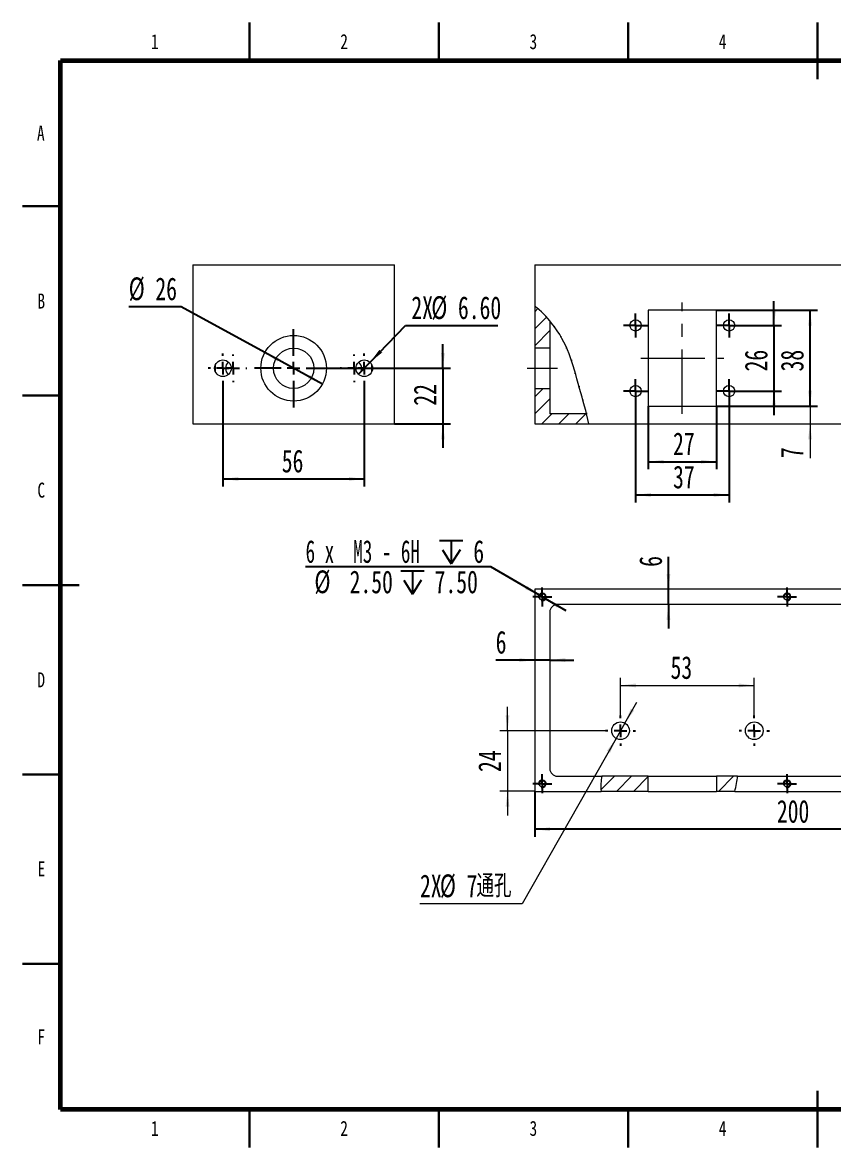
# Paper-space layout '棘轮整体箱' of a CAD drawing. Header units: millimetres. Extents: x 0 to 420, y 0 to 297.
# Drawn here: x 0 to 214.3, y 0 to 297 of the extents above; entities that cross this region are included whole.
import ezdxf

# ---------------------------------------------------------------- set-up
doc = ezdxf.new("R2010")
doc.units = ezdxf.units.MM
doc.linetypes.add('CENTERX2', pattern=[20.32, 12.7, -2.54, 2.54, -2.54])
doc.layers.add('10', color=7, linetype='Continuous')
doc.layers.add('细线层', color=4, linetype='Continuous', lineweight=15)
doc.styles.add('SLDTEXTSTYLE0', font='TXT', dxfattribs={"width": 0.7, "bigfont": 'bigfont'})
doc.styles.add('SLDTEXTSTYLE4', font='TXT', dxfattribs={"width": 0.7})
doc.styles.add('SLDTEXTSTYLE5', font='TXT', dxfattribs={"width": 0.75})
doc.styles.add('SLDTEXTSTYLE6', font='TXT', dxfattribs={"width": 0.616667})
doc.dimstyles.new('SLDDIMSTYLE18', dxfattribs={"dimtxt": 6, "dimasz": 4.08, "dimexe": 0, "dimexo": 0.0625, "dimgap": 1.5, "dimtad": 2, "dimlfac": 1.5, "dimrnd": 1e-09, "dimzin": 12, "dimdsep": 46, "dimtxsty": 'SLDTEXTSTYLE4', "dimsah": 1, "dimcen": 0.09, "dimadec": 0, "dimazin": 3, "dimtfac": 1, "dimtofl": 0, "dimtmove": 0, "dimatfit": 3, "dimfxl": 1, "dimfrac": 2, "dimtolj": 1, "dimtzin": 12, "dimarcsym": 0})
doc.dimstyles.new('SLDDIMSTYLE19', dxfattribs={"dimtxt": 6, "dimasz": 4.08, "dimexe": 0, "dimexo": 0.0625, "dimgap": 1.5, "dimtad": 2, "dimlfac": 1.5, "dimrnd": 1e-09, "dimzin": 12, "dimdsep": 46, "dimtxsty": 'SLDTEXTSTYLE4', "dimsah": 1, "dimcen": 0.09, "dimadec": 0, "dimazin": 3, "dimtfac": 1, "dimtmove": 0, "dimatfit": 0, "dimfxl": 1, "dimfrac": 2, "dimtolj": 1, "dimtzin": 12, "dimarcsym": 0})
doc.dimstyles.new('SLDDIMSTYLE20', dxfattribs={"dimtxt": 6, "dimasz": 4.08, "dimexe": 0, "dimexo": 0.0625, "dimgap": 1.5, "dimtad": 0, "dimtih": 1, "dimtoh": 1, "dimdec": 6, "dimlfac": 1.5, "dimrnd": 1e-09, "dimzin": 12, "dimdsep": 46, "dimtxsty": 'SLDTEXTSTYLE4', "dimsah": 1, "dimcen": 0, "dimadec": 0, "dimazin": 3, "dimtfac": 1, "dimtmove": 0, "dimatfit": 3, "dimfxl": 1, "dimfrac": 2, "dimtolj": 1, "dimtzin": 12, "dimarcsym": 0})
doc.dimstyles.new('SLDDIMSTYLE22', dxfattribs={"dimtxt": 6, "dimasz": 4.08, "dimexe": 0, "dimexo": 0.0625, "dimgap": 1.5, "dimtad": 2, "dimlfac": 1.5, "dimrnd": 1e-09, "dimzin": 12, "dimdsep": 46, "dimtxsty": 'SLDTEXTSTYLE4', "dimsah": 1, "dimcen": 0, "dimadec": 0, "dimazin": 3, "dimtfac": 1, "dimtmove": 0, "dimatfit": 3, "dimfxl": 1, "dimfrac": 2, "dimtolj": 1, "dimtzin": 12, "dimarcsym": 0})
doc.dimstyles.new('SLDDIMSTYLE23', dxfattribs={"dimtxt": 6, "dimasz": 4.08, "dimexe": 0, "dimexo": 0.0625, "dimgap": 1.5, "dimtad": 2, "dimlfac": 1.5, "dimrnd": 1e-09, "dimzin": 12, "dimdsep": 46, "dimtxsty": 'SLDTEXTSTYLE4', "dimsah": 1, "dimcen": 0, "dimadec": 0, "dimazin": 3, "dimtfac": 1, "dimtmove": 0, "dimatfit": 3, "dimfxl": 1, "dimfrac": 2, "dimtolj": 1, "dimtzin": 12, "dimarcsym": 0})
doc.dimstyles.new('SLDDIMSTYLE24', dxfattribs={"dimtxt": 6, "dimasz": 4.08, "dimexe": 0, "dimexo": 0.0625, "dimgap": 1.5, "dimtad": 2, "dimlfac": 1.5, "dimrnd": 1e-09, "dimzin": 4, "dimdsep": 46, "dimtxsty": 'SLDTEXTSTYLE4', "dimblk1": 'NONE', "dimsah": 1, "dimcen": 0, "dimadec": 0, "dimazin": 1, "dimtfac": 1, "dimtmove": 0, "dimatfit": 3, "dimldrblk": 'NONE', "dimfxl": 1, "dimfrac": 2, "dimtolj": 1, "dimtzin": 12, "dimarcsym": 0})

# ---------------------------------------------------------------- blocks, each defined once
blk = doc.blocks.new('_D_52')
at = {"layer": '10'}
for p, q in [((165.32, 195.71), (165.32, 179.04)), ((183.32, 195.71), (183.32, 179.04)), ((165.32, 181.04), (183.32, 181.04))]:
    blk.add_line(p, q, dxfattribs=at)
for points in [[(165.32, 181.04), (169.4, 180.54), (169.4, 181.55)], [(183.32, 181.04), (179.24, 181.55), (179.24, 180.54)]]:
    blk.add_solid(points, dxfattribs=at)
at = {"layer": '10', "insert": (171.86, 188.78), "char_height": 6, "attachment_point": 1, "style": 'SLDTEXTSTYLE4'}
blk.add_mtext('27', dxfattribs=at)
blk = doc.blocks.new('_D_53')
at = {"layer": '10'}
for p, q in [((183.32, 221.04), (210.05, 221.04)), ((208.05, 195.71), (208.05, 221.04)), ((183.32, 195.71), (210.05, 195.71))]:
    blk.add_line(p, q, dxfattribs=at)
for points in [[(208.05, 221.04), (207.55, 216.96), (208.56, 216.96)], [(208.05, 195.71), (208.56, 199.79), (207.55, 199.79)]]:
    blk.add_solid(points, dxfattribs=at)
at = {"layer": '10', "insert": (200.32, 204.88), "char_height": 6, "attachment_point": 1, "rotation": 90, "style": 'SLDTEXTSTYLE4'}
blk.add_mtext('38', dxfattribs=at)
blk = doc.blocks.new('_D_54')
at = {"layer": '10'}
for p, q in [((161.98, 196.54), (161.98, 170.28)), ((186.65, 196.54), (186.65, 170.28)), ((161.98, 172.28), (186.65, 172.28))]:
    blk.add_line(p, q, dxfattribs=at)
for points in [[(161.98, 172.28), (166.06, 171.78), (166.06, 172.79)], [(186.65, 172.28), (182.57, 172.79), (182.57, 171.78)]]:
    blk.add_solid(points, dxfattribs=at)
at = {"layer": '10', "insert": (171.86, 180.02), "char_height": 6, "attachment_point": 1, "style": 'SLDTEXTSTYLE4'}
blk.add_mtext('37', dxfattribs=at)
blk = doc.blocks.new('_D_55')
at = {"layer": '10'}
for p, q in [((198.53, 217.04), (198.53, 223.39)), ((189.82, 217.04), (200.53, 217.04)), ((198.53, 217.04), (198.53, 199.71)), ((189.82, 199.71), (200.53, 199.71)), ((198.53, 199.71), (198.53, 193.36))]:
    blk.add_line(p, q, dxfattribs=at)
for points in [[(198.53, 217.04), (199.04, 221.12), (198.03, 221.12)], [(198.53, 199.71), (198.03, 195.63), (199.04, 195.63)]]:
    blk.add_solid(points, dxfattribs=at)
at = {"layer": '10', "insert": (190.8, 204.88), "char_height": 6, "attachment_point": 1, "rotation": 90, "style": 'SLDTEXTSTYLE4'}
blk.add_mtext('26', dxfattribs=at)
blk = doc.blocks.new('_D_58')
at = {"layer": '细线层'}
for p, q in [((208.05, 195.71), (208.05, 202.06)), ((183.32, 195.71), (210.05, 195.71)), ((208.05, 195.71), (208.05, 191.04)), ((208.05, 191.04), (208.05, 181.99))]:
    blk.add_line(p, q, dxfattribs=at)
for points in [[(208.05, 195.71), (208.56, 199.79), (207.55, 199.79)], [(208.05, 191.04), (207.55, 186.96), (208.56, 186.96)]]:
    blk.add_solid(points, dxfattribs=at)
at = {"layer": '细线层', "insert": (200.32, 181.99), "char_height": 6, "attachment_point": 1, "rotation": 90, "style": 'SLDTEXTSTYLE4'}
blk.add_mtext('7', dxfattribs=at)
blk = doc.blocks.new('SW_CENTERMARKSYMBOL_17')
at = {"layer": '10', "color": 0}
for p, q in [((0, 1.67), (0, 3.17)), ((-1.67, 0), (-3.17, 0)), ((0, 0), (-1.67, 0)), ((0, 0), (0, 1.67)), ((0, 0), (0, -1.67)), ((0, 0), (1.67, 0)), ((1.67, 0), (3.17, 0)), ((0, -1.67), (0, -3.17))]:
    blk.add_line(p, q, dxfattribs=at)
blk = doc.blocks.new('SW_CENTERMARKSYMBOL_18')
at = {"layer": '10', "color": 0}
for p, q in [((0, 1.67), (0, 3.17)), ((-1.67, 0), (-3.17, 0)), ((0, 0), (-1.67, 0)), ((0, 0), (0, 1.67)), ((0, 0), (0, -1.67)), ((0, 0), (1.67, 0)), ((1.67, 0), (3.17, 0)), ((0, -1.67), (0, -3.17))]:
    blk.add_line(p, q, dxfattribs=at)
blk = doc.blocks.new('SW_CENTERMARKSYMBOL_19')
at = {"layer": '10', "color": 0}
for p, q in [((0, 1.67), (0, 3.17)), ((-1.67, 0), (-3.17, 0)), ((0, 0), (-1.67, 0)), ((0, 0), (0, 1.67)), ((0, 0), (0, -1.67)), ((0, 0), (1.67, 0)), ((1.67, 0), (3.17, 0)), ((0, -1.67), (0, -3.17))]:
    blk.add_line(p, q, dxfattribs=at)
blk = doc.blocks.new('SW_CENTERMARKSYMBOL_20')
at = {"layer": '10', "color": 0}
for p, q in [((0, 1.67), (0, 3.17)), ((-1.67, 0), (-3.17, 0)), ((0, 0), (-1.67, 0)), ((0, 0), (0, 1.67)), ((0, 0), (0, -1.67)), ((0, 0), (1.67, 0)), ((1.67, 0), (3.17, 0)), ((0, -1.67), (0, -3.17))]:
    blk.add_line(p, q, dxfattribs=at)
blk = doc.blocks.new('_D_59')
at = {"layer": '10'}
for p, q in [((135.32, 128.68), (125.01, 128.68)), ((139.32, 128.68), (135.32, 128.68)), ((139.32, 128.68), (145.67, 128.68))]:
    blk.add_line(p, q, dxfattribs=at)
for points in [[(135.32, 128.68), (131.24, 129.19), (131.24, 128.17)], [(139.32, 128.68), (143.4, 128.17), (143.4, 129.19)]]:
    blk.add_solid(points, dxfattribs=at)
at = {"layer": '10', "insert": (125.01, 136.41), "char_height": 6, "attachment_point": 1, "style": 'SLDTEXTSTYLE4'}
blk.add_mtext('6', dxfattribs=at)
blk = doc.blocks.new('_D_60')
at = {"layer": '10'}
for p, q in [((170.65, 147.36), (170.65, 155.93)), ((170.65, 143.36), (170.65, 147.36)), ((170.65, 143.36), (170.65, 137.01))]:
    blk.add_line(p, q, dxfattribs=at)
for points in [[(170.65, 147.36), (171.16, 151.44), (170.14, 151.44)], [(170.65, 143.36), (170.14, 139.28), (171.16, 139.28)]]:
    blk.add_solid(points, dxfattribs=at)
at = {"layer": '10', "insert": (162.92, 153.3), "char_height": 6, "attachment_point": 1, "rotation": 90, "style": 'SLDTEXTSTYLE4'}
blk.add_mtext('6', dxfattribs=at)
blk = doc.blocks.new('_D_61')
at = {"layer": '10'}
for p, q in [((135.32, 94.03), (135.32, 82.03)), ((268.65, 94.03), (268.65, 82.03)), ((268.65, 84.03), (135.32, 84.03))]:
    blk.add_line(p, q, dxfattribs=at)
for points in [[(135.32, 84.03), (139.4, 83.52), (139.4, 84.53)], [(268.65, 84.03), (264.57, 84.53), (264.57, 83.52)]]:
    blk.add_solid(points, dxfattribs=at)
at = {"layer": '10', "insert": (199.29, 91.76), "char_height": 6, "attachment_point": 1, "style": 'SLDTEXTSTYLE4'}
blk.add_mtext('200', dxfattribs=at)
blk = doc.blocks.new('SW_SYMBOL_HOLE_DEPTH')
at = {"layer": '10', "color": 0}
for p, q in [((0, 875), (800, 875)), ((400, 875), (400, 75)), ((100, 555), (400, 75)), ((700, 555), (400, 75))]:
    blk.add_line(p, q, dxfattribs=at)
blk = doc.blocks.new('_D_63')
at = {"layer": '10'}
for p, q in [((123.69, 153.32), (74.79, 153.32)), ((136.6, 145.78), (123.69, 153.32)), ((138.04, 144.94), (136.6, 145.78)), ((138.04, 144.94), (143.52, 141.73))]:
    blk.add_line(p, q, dxfattribs=at)
for points in [[(136.6, 145.78), (133.33, 148.28), (132.82, 147.4)], [(138.04, 144.94), (141.3, 142.44), (141.81, 143.32)]]:
    blk.add_solid(points, dxfattribs=at)
at = {"layer": '10', "xscale": 0.007734406438631791, "yscale": 0.007734406438631791, "zscale": 0.007734406438631791}
for p in [(110.17, 153.51), (99.95, 145.48)]:
    blk.add_blockref('SW_SYMBOL_HOLE_DEPTH', p, dxfattribs=at)
at = {"layer": '10', "char_height": 6, "attachment_point": 1}
for s, insert, style in [('6 x  M3 - 6H', (74.79, 160.35), 'SLDTEXTSTYLE6'), ('6', (119.1, 160.35), 'SLDTEXTSTYLE4'), ('%%c', (77.12, 152.35), 'SLDTEXTSTYLE4'), ('2.50', (86.42, 152.32), 'SLDTEXTSTYLE4'), ('7.50', (108.88, 152.32), 'SLDTEXTSTYLE4')]:
    blk.add_mtext(s, dxfattribs=dict(at, insert=insert, style=style))
blk = doc.blocks.new('_D_65')
at = {"layer": '细线层'}
for p, q in [((157.98, 114.03), (157.98, 123.98)), ((157.98, 121.98), (193.32, 121.98)), ((193.32, 114.03), (193.32, 123.98))]:
    blk.add_line(p, q, dxfattribs=at)
for points in [[(157.98, 121.98), (162.06, 121.48), (162.06, 122.49)], [(193.32, 121.98), (189.24, 122.49), (189.24, 121.48)]]:
    blk.add_solid(points, dxfattribs=at)
at = {"layer": '细线层', "insert": (171.2, 129.72), "char_height": 6, "attachment_point": 1, "style": 'SLDTEXTSTYLE4'}
blk.add_mtext('53', dxfattribs=at)
blk = doc.blocks.new('_D_66')
at = {"layer": '细线层'}
for p, q in [((128.14, 110.03), (128.14, 116.38)), ((153.98, 110.03), (126.14, 110.03)), ((128.14, 110.03), (128.14, 94.03)), ((135.32, 94.03), (126.14, 94.03)), ((128.14, 94.03), (128.14, 87.68))]:
    blk.add_line(p, q, dxfattribs=at)
for points in [[(128.14, 110.03), (128.64, 114.11), (127.63, 114.11)], [(128.14, 94.03), (127.63, 89.95), (128.64, 89.95)]]:
    blk.add_solid(points, dxfattribs=at)
at = {"layer": '细线层', "insert": (120.4, 99.13), "char_height": 6, "attachment_point": 1, "rotation": 90, "style": 'SLDTEXTSTYLE4'}
blk.add_mtext('24', dxfattribs=at)
blk = doc.blocks.new('_D_67')
at = {"layer": '细线层'}
for p, q in [((159.14, 112.06), (162.27, 117.58)), ((159.14, 112.06), (156.83, 108)), ((156.83, 108), (132.02, 64.33)), ((132.02, 64.33), (105.01, 64.33))]:
    blk.add_line(p, q, dxfattribs=at)
for points in [[(159.14, 112.06), (161.59, 115.35), (160.71, 115.85)], [(156.83, 108), (154.37, 104.7), (155.26, 104.2)]]:
    blk.add_solid(points, dxfattribs=at)
at = {"layer": '细线层', "char_height": 6, "attachment_point": 1}
for s, insert, style in [('2X', (105.01, 72.06), 'SLDTEXTSTYLE4'), ('%%c', (110.26, 72.09), 'SLDTEXTSTYLE4'), ('7', (117.32, 72.06), 'SLDTEXTSTYLE4'), ('通孔', (119.94, 72.06), 'SLDTEXTSTYLE0')]:
    blk.add_mtext(s, dxfattribs=dict(at, insert=insert, style=style))
blk = doc.blocks.new('SW_CENTERMARKSYMBOL_21')
at = {"layer": '10', "color": 0}
for p, q in [((0, 3.33), (0, 4)), ((-3.33, 0), (-4, 0)), ((0, 0), (-1.67, 0)), ((0, 0), (0, 1.67)), ((0, 0), (0, -1.67)), ((0, 0), (1.67, 0)), ((3.33, 0), (4, 0)), ((0, -3.33), (0, -4))]:
    blk.add_line(p, q, dxfattribs=at)
blk = doc.blocks.new('SW_CENTERMARKSYMBOL_22')
at = {"layer": '10', "color": 0}
for p, q in [((0, 3.33), (0, 4)), ((-3.33, 0), (-4, 0)), ((0, 0), (-1.67, 0)), ((0, 0), (0, 1.67)), ((0, 0), (0, -1.67)), ((0, 0), (1.67, 0)), ((3.33, 0), (4, 0)), ((0, -3.33), (0, -4))]:
    blk.add_line(p, q, dxfattribs=at)
blk = doc.blocks.new('SW_CENTERMARKSYMBOL_23')
at = {"layer": '10', "color": 0}
for p, q in [((-1.67, 0), (-2.5, 0)), ((0, 0), (-1.67, 0)), ((0, 1.67), (0, 2.5)), ((0, 0), (0, 1.67)), ((0, 0), (0, -1.67)), ((0, 0), (1.67, 0)), ((1.67, 0), (2.5, 0)), ((0, -1.67), (0, -2.5))]:
    blk.add_line(p, q, dxfattribs=at)
blk = doc.blocks.new('SW_CENTERMARKSYMBOL_24')
at = {"layer": '10', "color": 0}
for p, q in [((-1.67, 0), (-2.5, 0)), ((0, 0), (-1.67, 0)), ((0, 1.67), (0, 2.5)), ((0, 0), (0, 1.67)), ((0, 0), (0, -1.67)), ((0, 0), (1.67, 0)), ((1.67, 0), (2.5, 0)), ((0, -1.67), (0, -2.5))]:
    blk.add_line(p, q, dxfattribs=at)
blk = doc.blocks.new('SW_CENTERMARKSYMBOL_27')
at = {"layer": '10', "color": 0}
for p, q in [((-1.67, 0), (-2.5, 0)), ((0, 0), (-1.67, 0)), ((0, 1.67), (0, 2.5)), ((0, 0), (0, 1.67)), ((0, 0), (0, -1.67)), ((0, 0), (1.67, 0)), ((1.67, 0), (2.5, 0)), ((0, -1.67), (0, -2.5))]:
    blk.add_line(p, q, dxfattribs=at)
blk = doc.blocks.new('SW_CENTERMARKSYMBOL_28')
at = {"layer": '10', "color": 0}
for p, q in [((-1.67, 0), (-2.5, 0)), ((0, 0), (-1.67, 0)), ((0, 1.67), (0, 2.5)), ((0, 0), (0, 1.67)), ((0, 0), (0, -1.67)), ((0, 0), (1.67, 0)), ((1.67, 0), (2.5, 0)), ((0, -1.67), (0, -2.5))]:
    blk.add_line(p, q, dxfattribs=at)
blk = doc.blocks.new('_D_74')
at = {"layer": '10'}
for p, q in [((41.96, 221.95), (28.06, 221.95)), ((64.03, 209.87), (41.96, 221.95)), ((79.24, 201.55), (64.03, 209.87))]:
    blk.add_line(p, q, dxfattribs=at)
for points in [[(64.03, 209.87), (67.37, 207.47), (67.85, 208.36)], [(79.24, 201.55), (75.9, 203.95), (75.41, 203.06)]]:
    blk.add_solid(points, dxfattribs=at)
at = {"layer": '10', "char_height": 6, "attachment_point": 1, "style": 'SLDTEXTSTYLE4'}
for s, insert in [('%%c', (28.06, 229.71)), ('26', (35.11, 229.69))]:
    blk.add_mtext(s, dxfattribs=dict(at, insert=insert))
blk = doc.blocks.new('_D_75')
at = {"layer": '10'}
for p, q in [((91.83, 207.3), (101.14, 216.97)), ((101.14, 216.97), (125.55, 216.97)), ((88.77, 204.13), (91.83, 207.3))]:
    blk.add_line(p, q, dxfattribs=at)
blk.add_solid([(91.83, 207.3), (95.02, 209.88), (94.29, 210.59)], dxfattribs=at)
at = {"layer": '10', "char_height": 6, "attachment_point": 1, "style": 'SLDTEXTSTYLE4'}
for s, insert in [('2X', (102.73, 224.71)), ('%%c', (107.99, 224.73)), ('6.60', (115.04, 224.71))]:
    blk.add_mtext(s, dxfattribs=dict(at, insert=insert))
blk = doc.blocks.new('_NONE')
blk = doc.blocks.new('_D_76')
at = {"layer": '10'}
for p, q in [((52.97, 201.84), (52.97, 174.5)), ((90.3, 201.84), (90.3, 174.5)), ((52.97, 176.5), (90.3, 176.5))]:
    blk.add_line(p, q, dxfattribs=at)
for points in [[(52.97, 176.5), (57.05, 175.99), (57.05, 177.01)], [(90.3, 176.5), (86.22, 177.01), (86.22, 175.99)]]:
    blk.add_solid(points, dxfattribs=at)
at = {"layer": '10', "insert": (68.5, 184.23), "char_height": 6, "attachment_point": 1, "style": 'SLDTEXTSTYLE4'}
blk.add_mtext('56', dxfattribs=at)
blk = doc.blocks.new('_D_77')
at = {"layer": '10'}
for p, q in [((111.07, 205.71), (111.07, 212.06)), ((81.97, 205.71), (113.07, 205.71)), ((111.07, 205.71), (111.07, 191.04)), ((98.3, 191.04), (113.07, 191.04)), ((111.07, 191.04), (111.07, 184.69))]:
    blk.add_line(p, q, dxfattribs=at)
for points in [[(111.07, 205.71), (111.58, 209.79), (110.57, 209.79)], [(111.07, 191.04), (110.57, 186.96), (111.58, 186.96)]]:
    blk.add_solid(points, dxfattribs=at)
at = {"layer": '10', "insert": (103.34, 195.83), "char_height": 6, "attachment_point": 1, "rotation": 90, "style": 'SLDTEXTSTYLE4'}
blk.add_mtext('22', dxfattribs=at)
blk = doc.blocks.new('SW_CENTERMARKSYMBOL_32')
at = {"layer": '10', "color": 0}
for p, q in [((0, 3.33), (0, 3.87)), ((-3.33, 0), (-3.87, 0)), ((0, 0), (-1.67, 0)), ((0, 0), (0, 1.67)), ((0, 0), (0, -1.67)), ((0, 0), (1.67, 0)), ((3.33, 0), (3.87, 0)), ((0, -3.33), (0, -3.87))]:
    blk.add_line(p, q, dxfattribs=at)
blk = doc.blocks.new('SW_CENTERMARKSYMBOL_33')
at = {"layer": '10', "color": 0}
for p, q in [((0, 3.33), (0, 10.33)), ((-3.33, 0), (-10.33, 0)), ((0, 0), (-1.67, 0)), ((0, 0), (0, 1.67)), ((0, 0), (0, -1.67)), ((0, 0), (1.67, 0)), ((3.33, 0), (10.33, 0)), ((0, -3.33), (0, -10.33))]:
    blk.add_line(p, q, dxfattribs=at)
blk = doc.blocks.new('SW_CENTERMARKSYMBOL_34')
at = {"layer": '10', "color": 0}
for p, q in [((0, 3.33), (0, 3.87)), ((-3.33, 0), (-3.87, 0)), ((0, 0), (-1.67, 0)), ((0, 0), (0, 1.67)), ((0, 0), (0, -1.67)), ((0, 0), (1.67, 0)), ((3.33, 0), (3.87, 0)), ((0, -3.33), (0, -3.87))]:
    blk.add_line(p, q, dxfattribs=at)
blk = doc.blocks.new('SW_CENTERMARKSYMBOL_35')
at = {"layer": '10', "color": 0}
for p, q in [((0, 3.33), (0, 3.67)), ((-3.33, 0), (-3.67, 0)), ((0, 0), (-1.67, 0)), ((0, 0), (0, 1.67)), ((0, 0), (0, -1.67)), ((0, 0), (1.67, 0)), ((3.33, 0), (3.67, 0)), ((0, -3.33), (0, -3.67))]:
    blk.add_line(p, q, dxfattribs=at)
blk = doc.blocks.new('SW_CENTERMARKSYMBOL_36')
at = {"layer": '10', "color": 0}
for p, q in [((0, 3.33), (0, 3.67)), ((-3.33, 0), (-3.67, 0)), ((0, 0), (-1.67, 0)), ((0, 0), (0, 1.67)), ((0, 0), (0, -1.67)), ((0, 0), (1.67, 0)), ((3.33, 0), (3.67, 0)), ((0, -3.33), (0, -3.67))]:
    blk.add_line(p, q, dxfattribs=at)

psp = doc.layouts.new('棘轮整体箱')

# ---------------------------------------------------------------- hatches: boundary and pattern name
at = {"linetype": 'Continuous', "lineweight": 0}
h = psp.add_hatch(dxfattribs=at)
h.set_pattern_fill('ANSI31', angle=3e-322, style=0)
edge = h.paths.add_edge_path(flags=0)
edge.add_spline(control_points=[(149.65688029, 191.04374974), (148.99148476, 194.09564904), (145.66054809, 205.2972391), (143.86811687, 213.54905545), (136.91464078, 220.91604765), (135.3158719, 222.21255727)], knot_values=[0.1003664193, 0.1003664193, 0.1003664193, 0.1003664193, 0.1750725995, 0.3515813715, 0.4031008613, 0.4031008613, 0.4031008613, 0.4031008613], weights=[1, 1, 1, 1, 1, 1], degree=3, periodic=0)
edge.add_spline(control_points=[(135.3158719, 222.21255727), (136.730577, 221.06531279), (138.12356365, 219.62996486), (139.3158719, 218.20217345)], knot_values=[0.5968991387, 0.5968991387, 0.5968991387, 0.5968991387, 0.6424872694, 0.6424872694, 0.6424872694, 0.6424872694], weights=[1, 1, 1, 1], degree=3, periodic=0)
edge.add_spline(control_points=[(139.3158719, 218.20217346), (139.3158719, 218.20217346), (139.33778288, 218.17599337), (139.37697419, 218.12879881), (139.41594264, 218.08187262), (139.47246576, 218.01354988), (139.5387486, 217.93252797), (139.6362336, 217.8133656), (139.75702151, 217.6639564), (139.88460882, 217.50274641), (140.08141098, 217.25408159), (140.30021765, 216.96985117), (140.51669257, 216.67752173), (140.78468773, 216.31561894), (141.05646062, 215.93167128), (141.3158719, 215.54547481)], knot_values=[0, 0, 0, 0, 0.0007496894, 0.0007496894, 0.0007496894, 0.0014919186, 0.0014919186, 0.0014919186, 0.0025878645, 0.0025878645, 0.0025878645, 0.0042838381, 0.0042838381, 0.0042838381, 0.006380925, 0.006380925, 0.006380925, 0.006380925], weights=[1, 1, 1, 1, 1, 1, 1, 1, 1, 1, 1, 1, 1, 1, 1, 1], degree=3, periodic=0)
edge.add_spline(control_points=[(141.31587189, 215.54547482), (144.4579044, 210.86779908), (145.82197142, 204.89687479), (148.43918927, 195.96626317), (149.01884605, 193.7104164)], knot_values=[0.671186478, 0.671186478, 0.671186478, 0.671186478, 0.8249274005, 0.8783057986, 0.8783057986, 0.8783057986, 0.8783057986], weights=[1, 1, 1, 1, 1], degree=3, periodic=0)
edge.add_spline(control_points=[(149.01884605, 193.7104164), (149.25045273, 192.80907409), (149.46691728, 191.91503299), (149.65688029, 191.04374974)], knot_values=[0.8783057986, 0.8783057986, 0.8783057986, 0.8783057986, 0.8996335807, 0.8996335807, 0.8996335807, 0.8996335807], weights=[1, 1, 1, 1], degree=3, periodic=0)
h = psp.add_hatch(dxfattribs=at)
h.set_pattern_fill('ANSI31', angle=3e-322, style=0)
edge = h.paths.add_edge_path(flags=0)
edge.add_line((135.3158719, 222.21255727), (135.3158719, 211.04374973))
edge.add_line((135.3158719, 211.04374973), (139.3158719, 211.04374973))
edge.add_line((139.3158719, 211.04374973), (139.3158719, 218.20217345))
edge.add_spline(control_points=[(139.3158719, 218.20217345), (138.12356365, 219.62996486), (136.730577, 221.06531279), (135.3158719, 222.21255727)], knot_values=[0.3575127306, 0.3575127306, 0.3575127306, 0.3575127306, 0.4031008613, 0.4031008613, 0.4031008613, 0.4031008613], weights=[1, 1, 1, 1], degree=3, periodic=0)
h = psp.add_hatch(dxfattribs=at)
h.set_pattern_fill('ANSI31', angle=3e-322, style=0)
edge = h.paths.add_edge_path(flags=0)
edge.add_line((149.01884605, 193.7104164), (139.3158719, 193.7104164))
edge.add_line((139.3158719, 193.7104164), (139.3158719, 200.37708306))
edge.add_line((139.3158719, 200.37708306), (135.3158719, 200.37708306))
edge.add_line((135.3158719, 200.37708306), (135.3158719, 191.04374973))
edge.add_line((135.3158719, 191.04374973), (149.65688029, 191.04374974))
edge.add_spline(control_points=[(149.65688029, 191.04374974), (149.46691728, 191.91503299), (149.25045273, 192.80907409), (149.01884605, 193.7104164)], knot_values=[0.1003664193, 0.1003664193, 0.1003664193, 0.1003664193, 0.1216942014, 0.1216942014, 0.1216942014, 0.1216942014], weights=[1, 1, 1, 1], degree=3, periodic=0)
h = psp.add_hatch(dxfattribs=at)
h.set_pattern_fill('ANSI31', angle=3e-322, style=0)
edge = h.paths.add_edge_path(flags=0)
edge.add_line((165.3158719, 94.02631508), (165.3158719, 98.02631508))
edge.add_line((165.3158719, 98.02631508), (153.02003916, 98.02631509))
edge.add_spline(control_points=[(153.02003916, 98.02631509), (152.78210034, 96.83641607), (152.73080452, 95.46036844), (152.86018733, 94.02631508)], knot_values=[0.8838425343, 0.8838425343, 0.8838425343, 0.8838425343, 0.9248553385, 0.9248553385, 0.9248553385, 0.9248553385], weights=[1, 1, 1, 1], degree=3, periodic=0)
edge.add_line((152.86018733, 94.02631508), (165.3158719, 94.02631508))
h = psp.add_hatch(dxfattribs=at)
h.set_pattern_fill('ANSI31', angle=3e-322, style=0)
edge = h.paths.add_edge_path(flags=0)
edge.add_spline(control_points=[(188.14951046, 94.02631509), (188.58022396, 95.41854102), (188.84428885, 96.79194137), (188.92088148, 98.02631508)], knot_values=[0.3787209898, 0.3787209898, 0.3787209898, 0.3787209898, 0.41728985, 0.41728985, 0.41728985, 0.41728985], weights=[1, 1, 1, 1], degree=3, periodic=0)
edge.add_line((188.92088148, 98.02631508), (183.3158719, 98.02631508))
edge.add_line((183.3158719, 98.02631508), (183.3158719, 94.02631508))
edge.add_line((183.3158719, 94.02631508), (188.14951046, 94.02631509))

# ---------------------------------------------------------------- linework, layer by layer
at = {"color": 7, "linetype": 'Continuous', "lineweight": 30}
for p, q in [((60, 287), (60, 297)), ((110, 287), (110, 297)), ((160, 287), (160, 297)), ((210, 297), (210, 282)), ((210, 287), (210, 297)), ((10, 248.5), (0, 248.5)), ((10, 198.5), (0, 198.5)), ((0, 148.5), (15, 148.5)), ((10, 148.5), (0, 148.5)), ((10, 98.5), (0, 98.5)), ((10, 48.5), (0, 48.5)), ((210, 0), (210, 15)), ((60, 10), (60, 0)), ((110, 10), (110, 0)), ((160, 10), (160, 0)), ((210, 10), (210, 0))]:
    psp.add_line(p, q, dxfattribs=at)
at = {"color": 7, "linetype": 'Continuous', "lineweight": 60}
for p, q in [((10, 10), (10, 287)), ((10, 287), (410, 287)), ((410, 10), (10, 10))]:
    psp.add_line(p, q, dxfattribs=at)
at = {"color": 7, "linetype": 'Continuous', "lineweight": 15}
for p, q in [((44.96580993, 233.04374973), (98.29914327, 233.04374973)), ((44.96580993, 233.04374973), (44.96580993, 191.04374973)), ((98.29914327, 191.04374973), (98.29914327, 233.04374973)), ((135.3158719, 233.04374973), (135.3158719, 222.21255727)), ((135.3158719, 233.04374973), (268.64920523, 233.04374973)), ((135.3158719, 222.21255727), (135.3158719, 211.04374973)), ((183.3158719, 221.04374973), (165.3158719, 221.04374973)), ((165.3158719, 221.04374973), (165.3158719, 195.7104164)), ((183.3158719, 195.7104164), (183.3158719, 221.04374973)), ((139.3158719, 218.20217345), (139.3158719, 211.04374973)), ((139.3158719, 211.04374973), (135.3158719, 211.04374973)), ((135.3158719, 211.04374973), (135.3158719, 200.37708306)), ((139.3158719, 211.04374973), (139.3158719, 200.37708306)), ((135.3158719, 200.37708306), (139.3158719, 200.37708306)), ((135.3158719, 200.37708306), (135.3158719, 191.04374973)), ((139.3158719, 200.37708306), (139.3158719, 193.7104164)), ((149.01884605, 193.7104164), (139.3158719, 193.7104164)), ((165.3158719, 195.7104164), (183.3158719, 195.7104164)), ((44.96580993, 191.04374973), (98.29914327, 191.04374973)), ((135.3158719, 191.04374973), (149.65688029, 191.04374974)), ((149.65688029, 191.04374974), (255.87048644, 191.04374973)), ((135.3158719, 147.35964841), (135.3158719, 94.02631508)), ((268.64920523, 147.35964841), (135.3158719, 147.35964841)), ((262.64920523, 143.35964841), (141.3158719, 143.35964841)), ((139.3158719, 141.35964841), (139.3158719, 100.02631508)), ((141.3158719, 98.02631508), (153.02003916, 98.02631508)), ((165.3158719, 98.02631508), (153.02003916, 98.02631509)), ((165.3158719, 94.02631508), (165.3158719, 98.02631508)), ((165.3158719, 98.02631508), (183.3158719, 98.02631508)), ((183.3158719, 98.02631508), (183.3158719, 94.02631508)), ((188.92088148, 98.02631508), (183.3158719, 98.02631508)), ((188.92088148, 98.02631508), (262.64920523, 98.02631508)), ((135.3158719, 94.02631508), (152.86018733, 94.02631508)), ((165.3158719, 94.02631508), (152.86018733, 94.02631508)), ((165.3158719, 94.02631508), (183.3158719, 94.02631508)), ((188.14951046, 94.02631509), (183.3158719, 94.02631508)), ((188.14951046, 94.02631508), (268.64920523, 94.02631508))]:
    psp.add_line(p, q, dxfattribs=at)
at = {"color": 8, "linetype": 'Continuous', "lineweight": 15}
for p, q in [((50.96580993, 204.79390126), (50.96580993, 206.62693154)), ((92.29914327, 204.79390126), (92.29914327, 206.62693154))]:
    psp.add_line(p, q, dxfattribs=at)
at = {"color": 7, "linetype": 'Continuous', "lineweight": 15}
for centre, radius in [((161.98253857, 217.04374973), 1.5), ((186.64920523, 217.04374973), 1.5), ((71.6324766, 205.7104164), 8.66666667), ((71.6324766, 205.7104164), 5.33333333), ((52.96580993, 205.7104164), 2.2), ((90.29914327, 205.7104164), 2.2), ((161.98253857, 199.7104164), 1.5), ((186.64920523, 199.7104164), 1.5), ((137.3158719, 145.35964841), 0.83333333), ((201.98253857, 145.35964841), 0.83333333), ((157.98253857, 110.02631508), 2.33333333), ((193.3158719, 110.02631508), 2.33333333), ((137.3158719, 96.02631508), 0.83333333), ((201.98253857, 96.02631508), 0.83333333)]:
    psp.add_circle(centre, radius, dxfattribs=at)
for centre, start, end in [((55.6324766, 205.7104164), 126.0093075095, 180), ((55.6324766, 205.7104164), 180, 233.9906924905), ((87.6324766, 205.7104164), 306.0093075095, 53.9906924905), ((141.3158719, 141.35964841), 90, 180), ((141.3158719, 100.02631508), 180, 270)]:
    psp.add_arc(centre, 2, start, end, dxfattribs=at)
at = {"color": 7, "linetype": 'Continuous', "lineweight": 0}
for centre in [(137.3158719, 145.35964841), (201.98253857, 145.35964841), (137.3158719, 96.02631508), (201.98253857, 96.02631508)]:
    psp.add_arc(centre, 1, 255, 195, dxfattribs=at)
psp.add_open_spline([(149.65688029, 191.04374974), (148.99148476, 194.09564904), (145.66054809, 205.2972391), (143.86811687, 213.54905545), (136.91464078, 220.91604765), (135.3158719, 222.21255727)], degree=3, knots=[0.10036641925, 0.10036641925, 0.10036641925, 0.10036641925, 0.17507259951, 0.35158137146, 0.40310086125, 0.40310086125, 0.40310086125, 0.40310086125], dxfattribs=at)
for points in [[(153.02003916, 98.02631508), (152.78210034, 96.83641607), (152.73080452, 95.46036844), (152.86018733, 94.02631508)], [(188.14951046, 94.02631508), (188.58022396, 95.41854101), (188.84428885, 96.79194137), (188.92088148, 98.02631508)]]:
    psp.add_open_spline(points, degree=3, dxfattribs=at)
at = {"layer": '10', "linetype": 'CENTERX2', "lineweight": 0, "ltscale": 1.333333}
psp.add_line((133.3158719, 205.7104164), (141.3158719, 205.7104164), dxfattribs=at)
at = {"layer": '细线层', "linetype": 'CENTERX2', "lineweight": 0, "ltscale": 1.333333}
for p, q in [((174.3158719, 193.7104164), (174.3158719, 223.04374973)), ((163.3158719, 208.37708306), (185.3158719, 208.37708306))]:
    psp.add_line(p, q, dxfattribs=at)

# ---------------------------------------------------------------- block references
at = {"layer": '10'}
for name, p in [('SW_CENTERMARKSYMBOL_19', (161.98253857, 217.04374973)), ('SW_CENTERMARKSYMBOL_18', (186.64920523, 217.04374973)), ('SW_CENTERMARKSYMBOL_33', (71.6324766, 205.7104164)), ('SW_CENTERMARKSYMBOL_32', (52.96580993, 205.7104164)), ('SW_CENTERMARKSYMBOL_35', (55.6324766, 205.7104164)), ('SW_CENTERMARKSYMBOL_36', (87.6324766, 205.7104164)), ('SW_CENTERMARKSYMBOL_34', (90.29914327, 205.7104164)), ('SW_CENTERMARKSYMBOL_20', (161.98253857, 199.7104164)), ('SW_CENTERMARKSYMBOL_17', (186.64920523, 199.7104164)), ('SW_CENTERMARKSYMBOL_23', (137.3158719, 145.35964841)), ('SW_CENTERMARKSYMBOL_27', (201.98253857, 145.35964841)), ('SW_CENTERMARKSYMBOL_21', (157.98253857, 110.02631508)), ('SW_CENTERMARKSYMBOL_22', (193.3158719, 110.02631508)), ('SW_CENTERMARKSYMBOL_24', (137.3158719, 96.02631508)), ('SW_CENTERMARKSYMBOL_28', (201.98253857, 96.02631508))]:
    psp.add_blockref(name, p, dxfattribs=at)

# ---------------------------------------------------------------- texts
at = {"color": 7, "linetype": 'Continuous', "lineweight": 0, "char_height": 3.96875, "attachment_point": 2, "style": 'SLDTEXTSTYLE5'}
for s, insert in [('1', (34.96003695, 293.94390511)), ('2', (84.96003695, 293.94390511)), ('3', (134.96003695, 293.94390511)), ('4', (184.96003695, 293.94390511)), ('A', (4.83968814, 269.78056023)), ('B', (4.97060182, 225.44390511)), ('C', (4.9586589, 175.53056023)), ('D', (4.95268728, 125.44390511)), ('E', (5.00780891, 75.53056023)), ('F', (4.95774021, 31.19390511)), ('1', (34.96003695, 7.03056023)), ('2', (84.96003695, 7.03056023)), ('3', (134.96003695, 7.03056023)), ('4', (184.96003695, 7.03056023))]:
    psp.add_mtext(s, dxfattribs=dict(at, insert=insert))

# ---------------------------------------------------------------- dimensions: what is measured, and where the dimension line sits
at = {"layer": '10'}
dim = psp.add_diameter_dim_2p(p1=(64.02981537, 209.87102373), p2=(79.23513783, 201.54980906), dimstyle='SLDDIMSTYLE23', dxfattribs=at)
dim.commit()
dim.dimension.update_dxf_attribs({"geometry": '_D_74', "text_midpoint": (34.21310399, 226.69654739), "dimtype": 163})
dim = psp.add_diameter_dim_2p(p1=(88.77307243, 204.12576887), p2=(91.82521411, 207.29506392), text='2X<>', dimstyle='SLDDIMSTYLE24', dxfattribs=at)
dim.commit()
dim.dimension.update_dxf_attribs({"geometry": '_D_75', "text_midpoint": (114.14212614, 221.71780932), "dimtype": 163})
for base, p1, p2, dimstyle, picture, middle in [((198.53417075, 199.7104164), (189.8158719, 217.04374973), (189.8158719, 199.7104164), 'SLDDIMSTYLE19', '_D_55', (198.53417075, 207.50858529)), ((208.05480751, 221.04374973), (183.3158719, 195.7104164), (183.3158719, 221.04374973), 'SLDDIMSTYLE18', '_D_53', (208.05480751, 207.50858529)), ((111.07426589, 191.04374973), (81.96580993, 205.7104164), (98.29914327, 191.04374973), 'SLDDIMSTYLE19', '_D_77', (111.07426589, 198.46593589)), ((170.6511148, 147.35964841), (141.3158719, 143.35964841), (135.3158719, 147.35964841), 'SLDDIMSTYLE19', '_D_60', (170.6511148, 154.61592872))]:
    dim = psp.add_linear_dim(base=base, p1=p1, p2=p2, angle=90, dimstyle=dimstyle, dxfattribs=at)
    dim.commit()
    dim.dimension.update_dxf_attribs({"geometry": picture, "text_midpoint": middle, "dimtype": 160})
for base, p1, p2, dimstyle, picture, middle in [((90.29914327, 176.50037804), (52.96580993, 201.84374973), (90.29914327, 201.84374973), 'SLDDIMSTYLE18', '_D_76', (71.12608715, 176.50037804)), ((186.64920523, 172.28417654), (161.98253857, 196.54374973), (186.64920523, 196.54374973), 'SLDDIMSTYLE18', '_D_54', (174.48659636, 172.28417654)), ((183.3158719, 181.04374973), (165.3158719, 195.7104164), (183.3158719, 195.7104164), 'SLDDIMSTYLE18', '_D_52', (174.48659636, 181.04374973)), ((135.3158719, 128.6781274), (139.3158719, 141.35964841), (135.3158719, 147.35964841), 'SLDDIMSTYLE19', '_D_59', (126.32105437, 128.6781274)), ((135.3158719, 84.02631508), (268.64920523, 94.02631508), (135.3158719, 94.02631508), 'SLDDIMSTYLE18', '_D_61', (203.23815628, 84.02631508))]:
    dim = psp.add_linear_dim(base=base, p1=p1, p2=p2, dimstyle=dimstyle, dxfattribs=at)
    dim.commit()
    dim.dimension.update_dxf_attribs({"geometry": picture, "text_midpoint": middle, "dimtype": 160})
dim = psp.add_diameter_dim_2p(p1=(136.59640934, 145.78014581), p2=(138.03533447, 144.93915102), text='6 x  M3 - 6H {\\fGDT;x} 6\\P%%c 2.50 {\\fGDT;x} 7.50\\P', dimstyle='SLDDIMSTYLE20', override={"dimpost": '<>'}, dxfattribs=at)
dim.commit()
dim.dimension.update_dxf_attribs({"geometry": '_D_63', "text_midpoint": (98.44587021, 152.61293841), "dimtype": 163})
at = {"layer": '细线层'}
for base, p1, p2, picture, middle in [((208.05480751, 191.04374973), (183.3158719, 195.7104164), (268.64920523, 191.04374973), '_D_58', (208.05480751, 183.30129172)), ((128.13557914, 94.02631508), (153.98253857, 110.02631508), (135.3158719, 94.02631508), '_D_66', (128.13557914, 101.76552202))]:
    dim = psp.add_linear_dim(base=base, p1=p1, p2=p2, angle=90, dimstyle='SLDDIMSTYLE19', dxfattribs=at)
    dim.commit()
    dim.dimension.update_dxf_attribs({"geometry": picture, "text_midpoint": middle, "dimtype": 160})
dim = psp.add_linear_dim(base=(193.3158719, 121.98396495), p1=(157.98253857, 114.02631508), p2=(193.3158719, 114.02631508), dimstyle='SLDDIMSTYLE18', dxfattribs=at)
dim.commit()
dim.dimension.update_dxf_attribs({"geometry": '_D_65', "text_midpoint": (173.82926016, 121.98396495), "dimtype": 160})
dim = psp.add_diameter_dim_2p(p1=(156.82999814, 107.99749892), p2=(159.13507899, 112.05513124), text='2X<>通孔', dimstyle='SLDDIMSTYLE22', dxfattribs=at)
dim.commit()
dim.dimension.update_dxf_attribs({"geometry": '_D_67', "text_midpoint": (117.7206151, 69.07469178), "dimtype": 163})

doc.saveas('drawing.dxf')
